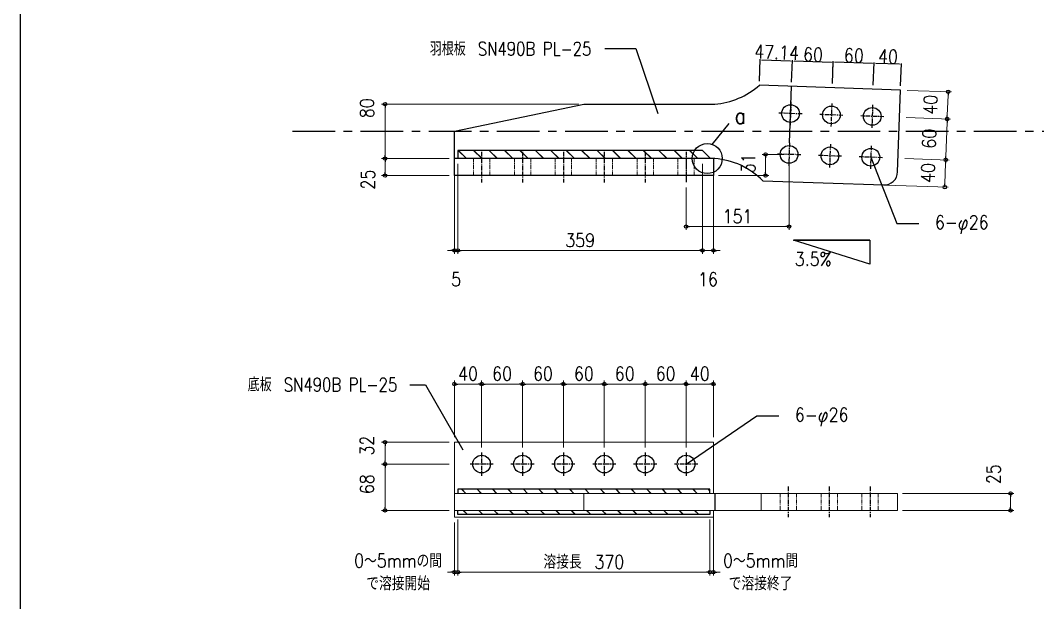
# Model space of a CAD drawing. Extents: x 89504 to 820828, y -112826 to 219894.
# Drawn here: x 811418 to 812910, y -108215 to -107361 of the extents above; entities that cross this region are included whole.
import ezdxf
from ezdxf.enums import TextEntityAlignment as Align

# ---------------------------------------------------------------- set-up
doc = ezdxf.new("R2010")
doc.units = 0
doc.header["$MEASUREMENT"] = 0
for name, pattern in [('CENTER', [2, 1.25, -0.25, 0.25, -0.25]), ('CENTER1', [10, 6.25, -1.25, 1.25, -1.25]), ('DUMMY', [0])]:
    doc.linetypes.add(name, pattern=pattern)
doc.layers.get('0').update_dxf_attribs({"color": 3, "linetype": 'CONTINUOUS'})
doc.layers.get('Defpoints').update_dxf_attribs({"linetype": 'CONTINUOUS'})
doc.layers.add('_1-F_ADDL', color=8, linetype='DUMMY', plot=False)
doc.layers.add('waku$0$DEF', color=161, linetype='CONTINUOUS', plot=False)
for name, color, linetype in [('I図面枠', 211, 'CONTINUOUS'), ('寸法', 4, 'CONTINUOUS'), ('金物', 7, 'CONTINUOUS')]:
    doc.layers.add(name, color=color, linetype=linetype)
doc.styles.add('DRACAD', font='txt', dxfattribs={"width": 0.85, "bigfont": 'extfont2'})
doc.styles.add('KANJI', font='simplex.shx', dxfattribs={"width": 0.7, "bigfont": 'extfont2.shx'})
doc.styles.add('S020', font='simplex.shx', dxfattribs={"width": 0.8, "height": 100, "bigfont": 'extfont2.shx'})
doc.styles.get("Standard").update_dxf_attribs({"font": 'arial.ttf'})
doc.dimstyles.new('ISO-25', dxfattribs={"dimtxt": 2.5, "dimasz": 2.5, "dimexe": 1.25, "dimexo": 0.625, "dimtad": 1, "dimdec": 4, "dimdsep": 46, "dimtxsty": 'Standard', "dimcen": 2.5, "dimadec": 0, "dimazin": 0, "dimtfac": 1, "dimtdec": 4, "dimtmove": 0, "dimatfit": 3, "dimfxl": 1, "dimtolj": 1, "dimtzin": 0, "dimarcsym": 0})
doc.dimstyles.new('S5', dxfattribs={"dimscale": 5, "dimtxt": 4, "dimasz": 1, "dimexe": 1, "dimexo": 1.5, "dimgap": 1, "dimtad": 1, "dimtxsty": 'KANJI', "dimblk": 'ORIGIN', "dimcen": 0, "dimclrd": 256, "dimclre": 256, "dimclrt": 256, "dimadec": 0, "dimazin": 0, "dimtfac": 1, "dimtmove": 2, "dimatfit": 2, "dimfxl": 1, "dimtolj": 2, "dimlwd": 5, "dimlwe": 5, "dimarcsym": 0})

# ---------------------------------------------------------------- blocks, each defined once
blk = doc.blocks.new('waku')
at = {"layer": 'waku$0$DEF'}
blk.add_lwpolyline([(-76102, 40666), (92098, 40666), (92098, -78134), (-76102, -78134)], close=True, dxfattribs=at)
blk = doc.blocks.new('_ORIGIN')
at = {"color": 0, "linetype": 'ByBlock'}
blk.add_line((0, 0), (-1, 0), dxfattribs=at)
blk.add_circle((0, 0), 0.5, dxfattribs=at)
blk = doc.blocks.new('*D59')
at = {"layer": 'Defpoints', "color": 0, "transparency": 16777216}
for p in [(812711.4, -107463), (812710, -107503), (812777.6, -107505.4)]:
    blk.add_point(p, dxfattribs=at)
at = {"layer": '寸法', "lineweight": 5, "transparency": 16777216}
for p, q in [((812718.8, -107463.3), (812784, -107465.6)), ((812778.8, -107470.4), (812777.7, -107500.4)), ((812717.5, -107503.3), (812782.6, -107505.5))]:
    blk.add_line(p, q, dxfattribs=at)
at = {"layer": '寸法', "lineweight": 5, "transparency": 16777216, "xscale": 5, "yscale": 5, "zscale": 5}
for p, rotation in [((812779, -107465.4), 87.99999999978769), ((812777.6, -107505.4), 267.9999999997877)]:
    blk.add_blockref('_ORIGIN', p, dxfattribs=dict(at, rotation=rotation))
at = {"layer": '寸法', "transparency": 16777216, "insert": (812752.9, -107484.5), "char_height": 20, "attachment_point": 5, "rotation": 88, "style": 'DRACAD'}
blk.add_mtext('\\A2;40', dxfattribs=at)
blk = doc.blocks.new('*D60')
at = {"layer": 'Defpoints', "color": 0, "transparency": 16777216}
for p in [(812707.9, -107563), (812664.1, -107601.5), (812774.1, -107605.3)]:
    blk.add_point(p, dxfattribs=at)
at = {"layer": '寸法', "lineweight": 5, "transparency": 16777216}
for p, q in [((812715.4, -107563.2), (812780.5, -107565.5)), ((812775.3, -107570.3), (812774.3, -107600.3)), ((812671.6, -107601.7), (812779.1, -107605.5))]:
    blk.add_line(p, q, dxfattribs=at)
at = {"layer": '寸法', "lineweight": 5, "transparency": 16777216, "xscale": 5, "yscale": 5, "zscale": 5}
for p, rotation in [((812775.5, -107565.3), 87.99999999978769), ((812774.1, -107605.3), 267.9999999997877)]:
    blk.add_blockref('_ORIGIN', p, dxfattribs=dict(at, rotation=rotation))
at = {"layer": '寸法', "transparency": 16777216, "insert": (812749.4, -107584.4), "char_height": 20, "attachment_point": 5, "rotation": 88, "style": 'DRACAD'}
blk.add_mtext('\\A2;40', dxfattribs=at)
blk = doc.blocks.new('*D65')
at = {"layer": 'Defpoints', "color": 0, "transparency": 16777216}
for p in [(812710, -107503), (812707.9, -107563), (812775.5, -107565.3)]:
    blk.add_point(p, dxfattribs=at)
at = {"layer": '寸法', "lineweight": 5, "transparency": 16777216}
for p, q in [((812717.5, -107503.3), (812782.6, -107505.5)), ((812777.4, -107510.4), (812775.6, -107560.3)), ((812715.4, -107563.2), (812780.5, -107565.5))]:
    blk.add_line(p, q, dxfattribs=at)
at = {"layer": '寸法', "lineweight": 5, "transparency": 16777216, "xscale": 5, "yscale": 5, "zscale": 5}
for p, rotation in [((812777.6, -107505.4), 87.99999999978769), ((812775.5, -107565.3), 267.9999999997877)]:
    blk.add_blockref('_ORIGIN', p, dxfattribs=dict(at, rotation=rotation))
at = {"layer": '寸法', "transparency": 16777216, "insert": (812751.2, -107534.2), "char_height": 20, "attachment_point": 5, "rotation": 88, "style": 'DRACAD'}
blk.add_mtext('\\A2;60', dxfattribs=at)
blk = doc.blocks.new('*D66')
at = {"layer": 'Defpoints', "color": 0, "transparency": 16777216}
for p in [(812704.5, -108054.6), (812870.6, -108054.6), (812704.5, -108079.6)]:
    blk.add_point(p, dxfattribs=at)
at = {"layer": '寸法', "lineweight": 5, "transparency": 16777216}
for p, q in [((812712, -108054.6), (812875.6, -108054.6)), ((812870.6, -108074.6), (812870.6, -108059.6)), ((812712, -108079.6), (812875.6, -108079.6))]:
    blk.add_line(p, q, dxfattribs=at)
at = {"layer": '寸法', "lineweight": 5, "transparency": 16777216, "xscale": 5, "yscale": 5, "zscale": 5}
for p, rotation in [((812870.6, -108054.6), 90), ((812870.6, -108079.6), 270)]:
    blk.add_blockref('_ORIGIN', p, dxfattribs=dict(at, rotation=rotation))
at = {"layer": '寸法', "transparency": 16777216, "insert": (812845.6, -108026.4), "char_height": 20, "attachment_point": 5, "rotation": 90, "style": 'DRACAD'}
blk.add_mtext('\\A2;25', dxfattribs=at)
blk = doc.blocks.new('*D67')
at = {"layer": 'Defpoints', "color": 0, "transparency": 16777216}
for p in [(811952.7, -107979.6), (812054.5, -107979.6), (812054.5, -108011.6)]:
    blk.add_point(p, dxfattribs=at)
at = {"layer": '寸法', "lineweight": 5, "transparency": 16777216}
for p, q in [((812047, -107979.6), (811947.7, -107979.6)), ((811952.7, -108006.6), (811952.7, -107984.6)), ((812047, -108011.6), (811947.7, -108011.6))]:
    blk.add_line(p, q, dxfattribs=at)
at = {"layer": '寸法', "lineweight": 5, "transparency": 16777216, "xscale": 5, "yscale": 5, "zscale": 5}
for p, rotation in [((811952.7, -107979.6), 90), ((811952.7, -108011.6), 270)]:
    blk.add_blockref('_ORIGIN', p, dxfattribs=dict(at, rotation=rotation))
at = {"layer": '寸法', "transparency": 16777216, "insert": (811926.4, -107984.5), "char_height": 20, "attachment_point": 5, "rotation": 90, "style": 'DRACAD'}
blk.add_mtext('\\A2;32', dxfattribs=at)
blk = doc.blocks.new('*D68')
at = {"layer": 'Defpoints', "color": 0, "transparency": 16777216}
for p in [(812054.5, -108011.6), (811952.7, -108079.6), (812054.5, -108079.6)]:
    blk.add_point(p, dxfattribs=at)
at = {"layer": '寸法', "lineweight": 5, "transparency": 16777216}
for p, q in [((812047, -108011.6), (811947.7, -108011.6)), ((811952.7, -108016.6), (811952.7, -108074.6)), ((812047, -108079.6), (811947.7, -108079.6))]:
    blk.add_line(p, q, dxfattribs=at)
at = {"layer": '寸法', "lineweight": 5, "transparency": 16777216, "xscale": 5, "yscale": 5, "zscale": 5}
for p, rotation in [((811952.7, -108011.6), 90), ((811952.7, -108079.6), 270)]:
    blk.add_blockref('_ORIGIN', p, dxfattribs=dict(at, rotation=rotation))
at = {"layer": '寸法', "transparency": 16777216, "insert": (811926.4, -108041.1), "char_height": 20, "attachment_point": 5, "rotation": 90, "style": 'DRACAD'}
blk.add_mtext('\\A2;68', dxfattribs=at)
blk = doc.blocks.new('*D78')
at = {"layer": 'Defpoints', "color": 0, "linetype": 'Continuous', "transparency": 16777216}
for p in [(812054.5, -108089.6), (812059.5, -108089.6), (812059.5, -108170.1)]:
    blk.add_point(p, dxfattribs=at)
at = {"layer": '寸法', "linetype": 'Continuous', "lineweight": 5, "transparency": 16777216}
for p, q in [((812054.5, -108097.1), (812054.5, -108175.1)), ((812059.5, -108097.1), (812059.5, -108175.1)), ((812049.5, -108170.1), (812044.5, -108170.1)), ((812054.5, -108170.1), (812059.5, -108170.1)), ((812064.5, -108170.1), (812069.5, -108170.1))]:
    blk.add_line(p, q, dxfattribs=at)
at = {"layer": '寸法', "linetype": 'Continuous', "lineweight": 5, "transparency": 16777216, "xscale": 5, "yscale": 5, "zscale": 5}
blk.add_blockref('_ORIGIN', (812054.5, -108170.1), dxfattribs=at)
at = {"layer": '寸法', "linetype": 'Continuous', "lineweight": 5, "transparency": 16777216, "xscale": 5, "yscale": 5, "zscale": 5, "rotation": 180}
blk.add_blockref('_ORIGIN', (812059.5, -108170.1), dxfattribs=at)
at = {"layer": '寸法', "linetype": 'Continuous', "transparency": 16777216, "insert": (811971.9, -108170.1), "char_height": 20, "attachment_point": 5, "style": 'DRACAD'}
blk.add_mtext('\\A2;0～5mmの間\\Pで溶接開始', dxfattribs=at)
blk = doc.blocks.new('*D79')
at = {"layer": 'Defpoints', "color": 0, "linetype": 'Continuous', "transparency": 16777216}
for p in [(812059.5, -108085.6), (812429.5, -108085.6), (812429.5, -108170.1)]:
    blk.add_point(p, dxfattribs=at)
at = {"layer": '寸法', "linetype": 'Continuous', "lineweight": 5, "transparency": 16777216}
for p, q in [((812059.5, -108093.1), (812059.5, -108175.1)), ((812429.5, -108093.1), (812429.5, -108175.1)), ((812064.5, -108170.1), (812424.5, -108170.1))]:
    blk.add_line(p, q, dxfattribs=at)
at = {"layer": '寸法', "linetype": 'Continuous', "lineweight": 5, "transparency": 16777216, "xscale": 5, "yscale": 5, "zscale": 5, "rotation": 180}
blk.add_blockref('_ORIGIN', (812059.5, -108170.1), dxfattribs=at)
at = {"layer": '寸法', "linetype": 'Continuous', "lineweight": 5, "transparency": 16777216, "xscale": 5, "yscale": 5, "zscale": 5}
blk.add_blockref('_ORIGIN', (812429.5, -108170.1), dxfattribs=at)
at = {"layer": '寸法', "linetype": 'Continuous', "transparency": 16777216, "insert": (812244.5, -108155.1), "char_height": 20, "attachment_point": 5, "style": 'DRACAD'}
blk.add_mtext('\\A2;溶接長\u3000370', dxfattribs=at)
blk = doc.blocks.new('*D80')
at = {"layer": 'Defpoints', "color": 0, "linetype": 'Continuous', "transparency": 16777216}
for p in [(812429.5, -108085.6), (812434.5, -108079.6), (812434.5, -108170.1)]:
    blk.add_point(p, dxfattribs=at)
at = {"layer": '寸法', "linetype": 'Continuous', "lineweight": 5, "transparency": 16777216}
for p, q in [((812434.5, -108087.1), (812434.5, -108175.1)), ((812429.5, -108093.1), (812429.5, -108175.1)), ((812424.5, -108170.1), (812419.5, -108170.1)), ((812429.5, -108170.1), (812434.5, -108170.1)), ((812439.5, -108170.1), (812444.5, -108170.1))]:
    blk.add_line(p, q, dxfattribs=at)
at = {"layer": '寸法', "linetype": 'Continuous', "lineweight": 5, "transparency": 16777216, "xscale": 5, "yscale": 5, "zscale": 5}
blk.add_blockref('_ORIGIN', (812429.5, -108170.1), dxfattribs=at)
at = {"layer": '寸法', "linetype": 'Continuous', "lineweight": 5, "transparency": 16777216, "xscale": 5, "yscale": 5, "zscale": 5, "rotation": 180}
blk.add_blockref('_ORIGIN', (812434.5, -108170.1), dxfattribs=at)
at = {"layer": '寸法', "linetype": 'Continuous', "transparency": 16777216, "insert": (812503.8, -108170.1), "char_height": 20, "attachment_point": 5, "style": 'DRACAD'}
blk.add_mtext('\\A2;0～5mm間\\Pで溶接終了', dxfattribs=at)
blk = doc.blocks.new('*D84')
at = {"layer": 'Defpoints', "color": 0, "linetype": 'Continuous', "transparency": 16777216}
for p in [(812094.5, -107894.1), (812054.5, -107979.6), (812094.5, -107994.6)]:
    blk.add_point(p, dxfattribs=at)
at = {"layer": '寸法', "linetype": 'Continuous', "lineweight": 5, "transparency": 16777216}
for p, q in [((812054.5, -107972.1), (812054.5, -107889.1)), ((812059.5, -107894.1), (812089.5, -107894.1)), ((812094.5, -107987.1), (812094.5, -107889.1))]:
    blk.add_line(p, q, dxfattribs=at)
at = {"layer": '寸法', "linetype": 'Continuous', "lineweight": 5, "transparency": 16777216, "xscale": 5, "yscale": 5, "zscale": 5, "rotation": 180}
blk.add_blockref('_ORIGIN', (812054.5, -107894.1), dxfattribs=at)
at = {"layer": '寸法', "linetype": 'Continuous', "lineweight": 5, "transparency": 16777216, "xscale": 5, "yscale": 5, "zscale": 5}
blk.add_blockref('_ORIGIN', (812094.5, -107894.1), dxfattribs=at)
at = {"layer": '寸法', "linetype": 'Continuous', "transparency": 16777216, "insert": (812074.5, -107879.1), "char_height": 20, "attachment_point": 5, "style": 'DRACAD'}
blk.add_mtext('\\A2;40', dxfattribs=at)
blk = doc.blocks.new('*D85')
at = {"layer": 'Defpoints', "color": 0, "linetype": 'Continuous', "transparency": 16777216}
for p in [(812154.5, -107894.1), (812094.5, -107994.6), (812154.5, -107994.6)]:
    blk.add_point(p, dxfattribs=at)
at = {"layer": '寸法', "linetype": 'Continuous', "lineweight": 5, "transparency": 16777216}
for p, q in [((812094.5, -107987.1), (812094.5, -107889.1)), ((812099.5, -107894.1), (812149.5, -107894.1)), ((812154.5, -107987.1), (812154.5, -107889.1))]:
    blk.add_line(p, q, dxfattribs=at)
at = {"layer": '寸法', "linetype": 'Continuous', "lineweight": 5, "transparency": 16777216, "xscale": 5, "yscale": 5, "zscale": 5, "rotation": 180}
blk.add_blockref('_ORIGIN', (812094.5, -107894.1), dxfattribs=at)
at = {"layer": '寸法', "linetype": 'Continuous', "lineweight": 5, "transparency": 16777216, "xscale": 5, "yscale": 5, "zscale": 5}
blk.add_blockref('_ORIGIN', (812154.5, -107894.1), dxfattribs=at)
at = {"layer": '寸法', "linetype": 'Continuous', "transparency": 16777216, "insert": (812124.5, -107879.1), "char_height": 20, "attachment_point": 5, "style": 'DRACAD'}
blk.add_mtext('\\A2;60', dxfattribs=at)
blk = doc.blocks.new('*D86')
at = {"layer": 'Defpoints', "color": 0, "linetype": 'Continuous', "transparency": 16777216}
for p in [(812214.5, -107894.1), (812154.5, -107994.6), (812214.5, -107994.6)]:
    blk.add_point(p, dxfattribs=at)
at = {"layer": '寸法', "linetype": 'Continuous', "lineweight": 5, "transparency": 16777216}
for p, q in [((812154.5, -107987.1), (812154.5, -107889.1)), ((812159.5, -107894.1), (812209.5, -107894.1)), ((812214.5, -107987.1), (812214.5, -107889.1))]:
    blk.add_line(p, q, dxfattribs=at)
at = {"layer": '寸法', "linetype": 'Continuous', "lineweight": 5, "transparency": 16777216, "xscale": 5, "yscale": 5, "zscale": 5, "rotation": 180}
blk.add_blockref('_ORIGIN', (812154.5, -107894.1), dxfattribs=at)
at = {"layer": '寸法', "linetype": 'Continuous', "lineweight": 5, "transparency": 16777216, "xscale": 5, "yscale": 5, "zscale": 5}
blk.add_blockref('_ORIGIN', (812214.5, -107894.1), dxfattribs=at)
at = {"layer": '寸法', "linetype": 'Continuous', "transparency": 16777216, "insert": (812184.5, -107879.1), "char_height": 20, "attachment_point": 5, "style": 'DRACAD'}
blk.add_mtext('\\A2;60', dxfattribs=at)
blk = doc.blocks.new('*D87')
at = {"layer": 'Defpoints', "color": 0, "linetype": 'Continuous', "transparency": 16777216}
for p in [(812274.5, -107894.1), (812214.5, -107994.6), (812274.5, -107994.6)]:
    blk.add_point(p, dxfattribs=at)
at = {"layer": '寸法', "linetype": 'Continuous', "lineweight": 5, "transparency": 16777216}
for p, q in [((812214.5, -107987.1), (812214.5, -107889.1)), ((812219.5, -107894.1), (812269.5, -107894.1)), ((812274.5, -107987.1), (812274.5, -107889.1))]:
    blk.add_line(p, q, dxfattribs=at)
at = {"layer": '寸法', "linetype": 'Continuous', "lineweight": 5, "transparency": 16777216, "xscale": 5, "yscale": 5, "zscale": 5, "rotation": 180}
blk.add_blockref('_ORIGIN', (812214.5, -107894.1), dxfattribs=at)
at = {"layer": '寸法', "linetype": 'Continuous', "lineweight": 5, "transparency": 16777216, "xscale": 5, "yscale": 5, "zscale": 5}
blk.add_blockref('_ORIGIN', (812274.5, -107894.1), dxfattribs=at)
at = {"layer": '寸法', "linetype": 'Continuous', "transparency": 16777216, "insert": (812244.5, -107879.1), "char_height": 20, "attachment_point": 5, "style": 'DRACAD'}
blk.add_mtext('\\A2;60', dxfattribs=at)
blk = doc.blocks.new('*D88')
at = {"layer": 'Defpoints', "color": 0, "linetype": 'Continuous', "transparency": 16777216}
for p in [(812334.5, -107894.1), (812274.5, -107994.6), (812334.5, -107994.6)]:
    blk.add_point(p, dxfattribs=at)
at = {"layer": '寸法', "linetype": 'Continuous', "lineweight": 5, "transparency": 16777216}
for p, q in [((812274.5, -107987.1), (812274.5, -107889.1)), ((812279.5, -107894.1), (812329.5, -107894.1)), ((812334.5, -107987.1), (812334.5, -107889.1))]:
    blk.add_line(p, q, dxfattribs=at)
at = {"layer": '寸法', "linetype": 'Continuous', "lineweight": 5, "transparency": 16777216, "xscale": 5, "yscale": 5, "zscale": 5, "rotation": 180}
blk.add_blockref('_ORIGIN', (812274.5, -107894.1), dxfattribs=at)
at = {"layer": '寸法', "linetype": 'Continuous', "lineweight": 5, "transparency": 16777216, "xscale": 5, "yscale": 5, "zscale": 5}
blk.add_blockref('_ORIGIN', (812334.5, -107894.1), dxfattribs=at)
at = {"layer": '寸法', "linetype": 'Continuous', "transparency": 16777216, "insert": (812304.5, -107879.1), "char_height": 20, "attachment_point": 5, "style": 'DRACAD'}
blk.add_mtext('\\A2;60', dxfattribs=at)
blk = doc.blocks.new('*D89')
at = {"layer": 'Defpoints', "color": 0, "linetype": 'Continuous', "transparency": 16777216}
for p in [(812394.5, -107894.1), (812334.5, -107994.6), (812394.5, -107994.6)]:
    blk.add_point(p, dxfattribs=at)
at = {"layer": '寸法', "linetype": 'Continuous', "lineweight": 5, "transparency": 16777216}
for p, q in [((812334.5, -107987.1), (812334.5, -107889.1)), ((812339.5, -107894.1), (812389.5, -107894.1)), ((812394.5, -107987.1), (812394.5, -107889.1))]:
    blk.add_line(p, q, dxfattribs=at)
at = {"layer": '寸法', "linetype": 'Continuous', "lineweight": 5, "transparency": 16777216, "xscale": 5, "yscale": 5, "zscale": 5, "rotation": 180}
blk.add_blockref('_ORIGIN', (812334.5, -107894.1), dxfattribs=at)
at = {"layer": '寸法', "linetype": 'Continuous', "lineweight": 5, "transparency": 16777216, "xscale": 5, "yscale": 5, "zscale": 5}
blk.add_blockref('_ORIGIN', (812394.5, -107894.1), dxfattribs=at)
at = {"layer": '寸法', "linetype": 'Continuous', "transparency": 16777216, "insert": (812364.5, -107879.1), "char_height": 20, "attachment_point": 5, "style": 'DRACAD'}
blk.add_mtext('\\A2;60', dxfattribs=at)
blk = doc.blocks.new('*D90')
at = {"layer": 'Defpoints', "color": 0, "linetype": 'Continuous', "transparency": 16777216}
for p in [(812434.5, -107894.1), (812434.5, -107979.6), (812394.5, -107994.6)]:
    blk.add_point(p, dxfattribs=at)
at = {"layer": '寸法', "linetype": 'Continuous', "lineweight": 5, "transparency": 16777216}
for p, q in [((812394.5, -107987.1), (812394.5, -107889.1)), ((812399.5, -107894.1), (812429.5, -107894.1)), ((812434.5, -107972.1), (812434.5, -107889.1))]:
    blk.add_line(p, q, dxfattribs=at)
at = {"layer": '寸法', "linetype": 'Continuous', "lineweight": 5, "transparency": 16777216, "xscale": 5, "yscale": 5, "zscale": 5, "rotation": 180}
blk.add_blockref('_ORIGIN', (812394.5, -107894.1), dxfattribs=at)
at = {"layer": '寸法', "linetype": 'Continuous', "lineweight": 5, "transparency": 16777216, "xscale": 5, "yscale": 5, "zscale": 5}
blk.add_blockref('_ORIGIN', (812434.5, -107894.1), dxfattribs=at)
at = {"layer": '寸法', "linetype": 'Continuous', "transparency": 16777216, "insert": (812414.5, -107879.1), "char_height": 20, "attachment_point": 5, "style": 'DRACAD'}
blk.add_mtext('\\A2;40', dxfattribs=at)
blk = doc.blocks.new('*D91')
at = {"layer": 'Defpoints', "color": 0, "linetype": 'Continuous', "transparency": 16777216}
for p in [(812054.5, -107563.4), (812059.5, -107582.4), (812059.5, -107698.1)]:
    blk.add_point(p, dxfattribs=at)
at = {"layer": '寸法', "linetype": 'Continuous', "lineweight": 5, "transparency": 16777216}
for p, q in [((812054.5, -107570.9), (812054.5, -107703.1)), ((812059.5, -107589.9), (812059.5, -107703.1)), ((812049.5, -107698.1), (812044.5, -107698.1)), ((812054.5, -107698.1), (812059.5, -107698.1)), ((812064.5, -107698.1), (812069.5, -107698.1))]:
    blk.add_line(p, q, dxfattribs=at)
at = {"layer": '寸法', "linetype": 'Continuous', "lineweight": 5, "transparency": 16777216, "xscale": 5, "yscale": 5, "zscale": 5}
blk.add_blockref('_ORIGIN', (812054.5, -107698.1), dxfattribs=at)
at = {"layer": '寸法', "linetype": 'Continuous', "lineweight": 5, "transparency": 16777216, "xscale": 5, "yscale": 5, "zscale": 5, "rotation": 180}
blk.add_blockref('_ORIGIN', (812059.5, -107698.1), dxfattribs=at)
at = {"layer": '寸法', "linetype": 'Continuous', "transparency": 16777216, "insert": (812057, -107740.6), "char_height": 20, "attachment_point": 5, "style": 'DRACAD'}
blk.add_mtext('\\A2;5', dxfattribs=at)
blk = doc.blocks.new('*D92')
at = {"layer": 'Defpoints', "color": 0, "linetype": 'Continuous', "transparency": 16777216}
for p in [(812059.5, -107563.4), (812418.5, -107563.4), (812418.5, -107698.1)]:
    blk.add_point(p, dxfattribs=at)
at = {"layer": '寸法', "linetype": 'Continuous', "lineweight": 5, "transparency": 16777216}
for p, q in [((812059.5, -107570.9), (812059.5, -107703.1)), ((812418.5, -107570.9), (812418.5, -107703.1)), ((812064.5, -107698.1), (812413.5, -107698.1))]:
    blk.add_line(p, q, dxfattribs=at)
at = {"layer": '寸法', "linetype": 'Continuous', "lineweight": 5, "transparency": 16777216, "xscale": 5, "yscale": 5, "zscale": 5, "rotation": 180}
blk.add_blockref('_ORIGIN', (812059.5, -107698.1), dxfattribs=at)
at = {"layer": '寸法', "linetype": 'Continuous', "lineweight": 5, "transparency": 16777216, "xscale": 5, "yscale": 5, "zscale": 5}
blk.add_blockref('_ORIGIN', (812418.5, -107698.1), dxfattribs=at)
at = {"layer": '寸法', "linetype": 'Continuous', "transparency": 16777216, "insert": (812239, -107683.1), "char_height": 20, "attachment_point": 5, "style": 'DRACAD'}
blk.add_mtext('\\A2;359', dxfattribs=at)
blk = doc.blocks.new('*D93')
at = {"layer": 'Defpoints', "color": 0, "linetype": 'Continuous', "transparency": 16777216}
for p in [(812418.5, -107563.4), (812434.5, -107563.4), (812434.5, -107698.1)]:
    blk.add_point(p, dxfattribs=at)
at = {"layer": '寸法', "linetype": 'Continuous', "lineweight": 5, "transparency": 16777216}
for p, q in [((812418.5, -107570.9), (812418.5, -107703.1)), ((812434.5, -107570.9), (812434.5, -107703.1)), ((812413.5, -107698.1), (812408.5, -107698.1)), ((812418.5, -107698.1), (812434.5, -107698.1)), ((812439.5, -107698.1), (812444.5, -107698.1))]:
    blk.add_line(p, q, dxfattribs=at)
at = {"layer": '寸法', "linetype": 'Continuous', "lineweight": 5, "transparency": 16777216, "xscale": 5, "yscale": 5, "zscale": 5}
blk.add_blockref('_ORIGIN', (812418.5, -107698.1), dxfattribs=at)
at = {"layer": '寸法', "linetype": 'Continuous', "lineweight": 5, "transparency": 16777216, "xscale": 5, "yscale": 5, "zscale": 5, "rotation": 180}
blk.add_blockref('_ORIGIN', (812434.5, -107698.1), dxfattribs=at)
at = {"layer": '寸法', "linetype": 'Continuous', "transparency": 16777216, "insert": (812426.5, -107740.6), "char_height": 20, "attachment_point": 5, "style": 'DRACAD'}
blk.add_mtext('\\A2;16', dxfattribs=at)
blk = doc.blocks.new('*D41')
at = {"layer": 'Defpoints', "color": 0, "transparency": 16777216}
for p in [(812545.6, -107557.3), (812394.5, -107598.4), (812394.5, -107663.1)]:
    blk.add_point(p, dxfattribs=at)
at = {"layer": '寸法', "lineweight": 5, "transparency": 16777216}
for p, q in [((812545.6, -107564.8), (812545.6, -107668.1)), ((812394.5, -107605.9), (812394.5, -107668.1)), ((812540.6, -107663.1), (812399.5, -107663.1))]:
    blk.add_line(p, q, dxfattribs=at)
at = {"layer": '寸法', "lineweight": 5, "transparency": 16777216, "xscale": 5, "yscale": 5, "zscale": 5, "rotation": 180}
blk.add_blockref('_ORIGIN', (812394.5, -107663.1), dxfattribs=at)
at = {"layer": '寸法', "lineweight": 5, "transparency": 16777216, "xscale": 5, "yscale": 5, "zscale": 5}
blk.add_blockref('_ORIGIN', (812545.6, -107663.1), dxfattribs=at)
at = {"layer": '寸法', "transparency": 16777216, "insert": (812470, -107648.1), "char_height": 20, "attachment_point": 5, "style": 'DRACAD'}
blk.add_mtext('\\A2;151', dxfattribs=at)
blk = doc.blocks.new('*D42')
at = {"layer": 'Defpoints', "color": 0, "transparency": 16777216}
for p in [(812545.6, -107557.3), (812434.5, -107588.4), (812511.1, -107588.4)]:
    blk.add_point(p, dxfattribs=at)
at = {"layer": '寸法', "lineweight": 5, "transparency": 16777216}
for p, q in [((812538.1, -107557.3), (812506.1, -107557.3)), ((812511.1, -107562.3), (812511.1, -107583.4)), ((812442, -107588.4), (812516.1, -107588.4))]:
    blk.add_line(p, q, dxfattribs=at)
at = {"layer": '寸法', "lineweight": 5, "transparency": 16777216, "xscale": 5, "yscale": 5, "zscale": 5}
for p, rotation in [((812511.1, -107557.3), 90), ((812511.1, -107588.4), 270)]:
    blk.add_blockref('_ORIGIN', p, dxfattribs=dict(at, rotation=rotation))
at = {"layer": '寸法', "transparency": 16777216, "insert": (812485.6, -107570.2), "char_height": 20, "attachment_point": 5, "rotation": 90, "style": 'DRACAD'}
blk.add_mtext('\\A2;31', dxfattribs=at)
blk = doc.blocks.new('*D98')
at = {"layer": 'Defpoints', "color": 0, "transparency": 16777216}
for p in [(811952.7, -107483.4), (812244.5, -107483.4), (812054.5, -107563.4)]:
    blk.add_point(p, dxfattribs=at)
at = {"layer": '寸法', "lineweight": 5, "transparency": 16777216}
for p, q in [((812237, -107483.4), (811947.7, -107483.4)), ((811952.7, -107558.4), (811952.7, -107488.4)), ((812047, -107563.4), (811947.7, -107563.4))]:
    blk.add_line(p, q, dxfattribs=at)
at = {"layer": '寸法', "lineweight": 5, "transparency": 16777216, "xscale": 5, "yscale": 5, "zscale": 5}
for p, rotation in [((811952.7, -107483.4), 90), ((811952.7, -107563.4), 270)]:
    blk.add_blockref('_ORIGIN', p, dxfattribs=dict(at, rotation=rotation))
at = {"layer": '寸法', "transparency": 16777216, "insert": (811926.4, -107489.5), "char_height": 20, "attachment_point": 5, "rotation": 90, "style": 'DRACAD'}
blk.add_mtext('\\A2;80', dxfattribs=at)
blk = doc.blocks.new('*D99')
at = {"layer": 'Defpoints', "color": 0, "transparency": 16777216}
for p in [(811952.7, -107563.4), (812054.5, -107563.4), (812054.5, -107588.4)]:
    blk.add_point(p, dxfattribs=at)
at = {"layer": '寸法', "lineweight": 5, "transparency": 16777216}
for p, q in [((812047, -107563.4), (811947.7, -107563.4)), ((811952.7, -107583.4), (811952.7, -107568.4)), ((812047, -107588.4), (811947.7, -107588.4))]:
    blk.add_line(p, q, dxfattribs=at)
at = {"layer": '寸法', "lineweight": 5, "transparency": 16777216, "xscale": 5, "yscale": 5, "zscale": 5}
for p, rotation in [((811952.7, -107563.4), 90), ((811952.7, -107588.4), 270)]:
    blk.add_blockref('_ORIGIN', p, dxfattribs=dict(at, rotation=rotation))
at = {"layer": '寸法', "transparency": 16777216, "insert": (811927.7, -107594.2), "char_height": 20, "attachment_point": 5, "rotation": 90, "style": 'DRACAD'}
blk.add_mtext('\\A2;25', dxfattribs=at)
blk = doc.blocks.new('*D327')
at = {"layer": 'Defpoints', "color": 0, "transparency": 16777216}
for p in [(812670.4, -107423.7), (812669, -107461.5), (812709, -107462.9)]:
    blk.add_point(p, dxfattribs=at)
at = {"layer": '寸法', "color": 0, "lineweight": -2, "transparency": 16777216}
for p, q in [((812669.2, -107455.5), (812670.4, -107422.5)), ((812707.8, -107425), (812672.8, -107423.8)), ((812709.2, -107456.9), (812710.4, -107423.9))]:
    blk.add_line(p, q, dxfattribs=at)
at = {"layer": '寸法', "color": 0, "transparency": 16777216}
for points in [[(812672.9, -107423.4), (812672.8, -107424.2), (812670.4, -107423.7)], [(812707.8, -107424.6), (812707.8, -107425.4), (812710.3, -107425.1)]]:
    blk.add_solid(points, dxfattribs=at)
at = {"layer": '寸法', "color": 0, "transparency": 16777216, "insert": (812690.7, -107413.8), "char_height": 20, "attachment_point": 5, "rotation": 358, "style": 'DRACAD'}
blk.add_mtext('\\A1;40', dxfattribs=at)
blk = doc.blocks.new('*D328')
at = {"layer": 'Defpoints', "color": 0, "transparency": 16777216}
for p in [(812610.4, -107421.9), (812609.1, -107459.4), (812669, -107461.5)]:
    blk.add_point(p, dxfattribs=at)
at = {"layer": '寸法', "color": 0, "lineweight": -2, "transparency": 16777216}
for p, q in [((812609.3, -107453.5), (812610.4, -107420.6)), ((812667.8, -107423.9), (812612.9, -107421.9)), ((812669.2, -107455.5), (812670.4, -107422.7))]:
    blk.add_line(p, q, dxfattribs=at)
at = {"layer": '寸法', "color": 0, "transparency": 16777216}
for points in [[(812612.9, -107421.5), (812612.9, -107422.4), (812610.4, -107421.9)], [(812667.9, -107423.4), (812667.8, -107424.3), (812670.3, -107423.9)]]:
    blk.add_solid(points, dxfattribs=at)
at = {"layer": '寸法', "color": 0, "transparency": 16777216, "insert": (812640.7, -107412.3), "char_height": 20, "attachment_point": 5, "rotation": 358, "style": 'DRACAD'}
blk.add_mtext('\\A1;60', dxfattribs=at)
blk = doc.blocks.new('*D329')
at = {"layer": 'Defpoints', "color": 0, "transparency": 16777216}
for p in [(812550.4, -107420.5), (812549.1, -107457.4), (812609.1, -107459.4)]:
    blk.add_point(p, dxfattribs=at)
at = {"layer": '寸法', "color": 0, "lineweight": -2, "transparency": 16777216}
for p, q in [((812549.3, -107451.4), (812550.4, -107419.2)), ((812607.9, -107422.5), (812552.9, -107420.6)), ((812609.3, -107453.5), (812610.4, -107421.3))]:
    blk.add_line(p, q, dxfattribs=at)
at = {"layer": '寸法', "color": 0, "transparency": 16777216}
for points in [[(812552.9, -107420.1), (812552.9, -107421), (812550.4, -107420.5)], [(812607.9, -107422.1), (812607.8, -107422.9), (812610.4, -107422.6)]]:
    blk.add_solid(points, dxfattribs=at)
at = {"layer": '寸法', "color": 0, "transparency": 16777216, "insert": (812580.7, -107410.9), "char_height": 20, "attachment_point": 5, "rotation": 358, "style": 'DRACAD'}
blk.add_mtext('\\A1;60', dxfattribs=at)
blk = doc.blocks.new('*D330')
at = {"layer": 'Defpoints', "color": 0, "transparency": 16777216}
for p in [(812503.3, -107418.8), (812502, -107455.7), (812549.1, -107457.4)]:
    blk.add_point(p, dxfattribs=at)
at = {"layer": '寸法', "color": 0, "lineweight": -2, "transparency": 16777216}
for p, q in [((812502.2, -107449.7), (812503.3, -107417.6)), ((812547.9, -107420.4), (812505.8, -107418.9)), ((812549.3, -107451.4), (812550.4, -107419.2))]:
    blk.add_line(p, q, dxfattribs=at)
at = {"layer": '寸法', "color": 0, "transparency": 16777216}
for points in [[(812505.8, -107418.5), (812505.8, -107419.3), (812503.3, -107418.8)], [(812547.9, -107420), (812547.9, -107420.8), (812550.4, -107420.5)]]:
    blk.add_solid(points, dxfattribs=at)
at = {"layer": '寸法', "color": 0, "transparency": 16777216, "insert": (812527.3, -107407.5), "char_height": 20, "attachment_point": 5, "rotation": 358, "style": 'DRACAD'}
blk.add_mtext('\\A1;47.14', dxfattribs=at)

msp = doc.modelspace()

# ---------------------------------------------------------------- hatches: boundary and pattern name
at = {"layer": '金物', "ltscale": 6}
h = msp.add_hatch(dxfattribs=at)
h.set_pattern_fill('JIS_LC_20', color=256, scale=0.8, angle=90)
h.set_pattern_definition([(135, (810150.459, -110642.432), (-11.31371, -11.31371), []), (135, (810150.459, -110642.112), (-11.31371, -11.31371), [])])
h.paths.add_polyline_path([(812238.45897, -107563.43157), (812059.45897, -107563.43157), (812059.45897, -107551.43157), (812238.45897, -107551.43157)])
h.paths.add_polyline_path([(812418.45897, -107563.43157), (812238.45897, -107563.43157), (812238.45897, -107551.43157), (812418.45897, -107551.43157)])
h.paths.add_polyline_path([(812416.45897, -107563.43157), (812418.45897, -107557.43157)], flags=17)
h = msp.add_hatch(dxfattribs=at)
h.set_pattern_fill('JIS_LC_20', color=256, scale=0.8, angle=90)
h.set_pattern_definition([(135, (810149.459, -111133.574), (-11.31371, -11.31371), []), (135, (810149.459, -111133.254), (-11.31371, -11.31371), [])])
h.paths.add_polyline_path([(812237.45897, -108054.57408), (812059.45897, -108054.57408), (812059.45897, -108048.57408), (812237.45897, -108048.57408)])
h.paths.add_polyline_path([(812420.45897, -108054.57408), (812237.45897, -108054.57408), (812237.45897, -108048.57408), (812420.45897, -108048.57408)])
h.paths.add_polyline_path([(812429.45897, -108054.57408), (812420.45897, -108054.57408), (812420.45897, -108048.57408), (812429.45897, -108048.57408)])
h = msp.add_hatch(dxfattribs=at)
h.set_pattern_fill('JIS_LC_20', color=256, scale=0.8, angle=90)
h.set_pattern_definition([(135, (810149.459, -111139.574), (-11.31371, -11.31371), []), (135, (810149.459, -111139.254), (-11.31371, -11.31371), [])])
h.paths.add_polyline_path([(812237.45897, -108079.57408), (812059.45897, -108079.57408), (812059.45897, -108085.57408), (812237.45897, -108085.57408)])
h.paths.add_polyline_path([(812420.45897, -108079.57408), (812237.45897, -108079.57408), (812237.45897, -108085.57408), (812420.45897, -108085.57408)])
h.paths.add_polyline_path([(812429.45897, -108079.57408), (812420.45897, -108079.57408), (812420.45897, -108085.57408), (812429.45897, -108085.57408)])

# ---------------------------------------------------------------- linework, layer by layer
at = {"layer": '_1-F_ADDL'}
msp.add_line((812546.20673, -107540.3022), (812549.10339, -107457.35276), dxfattribs=at)
at = {"layer": '寸法'}
for p, q in [((812275.26294, -107401.85847), (812320.76362, -107401.85847)), ((812320.76362, -107401.85847), (812352.88153, -107497.47046)), ((812665.54034, -107561.47978), (812703.84136, -107658.6888)), ((812703.84136, -107658.6888), (812735.98875, -107658.6888)), ((811989.27252, -107895.13396), (812012.02285, -107895.13396)), ((812012.02285, -107895.13396), (812066.8911, -107990.74594)), ((812394.45897, -108011.57408), (812498.21872, -107940.98372)), ((812498.21872, -107940.98372), (812530.36611, -107940.98372))]:
    msp.add_line(p, q, dxfattribs=at)
at = {"layer": '寸法', "linetype": 'CENTER', "ltscale": 5}
for p, q in [((812548.3007, -107480.33875), (812547.11412, -107514.31803)), ((812608.26415, -107482.43272), (812607.07757, -107516.412)), ((812668.2276, -107484.52669), (812667.04102, -107518.50597)), ((812564.69706, -107497.92168), (812530.71777, -107496.7351)), ((812564.69706, -107497.92168), (812530.71777, -107496.7351)), ((812624.66051, -107500.01565), (812590.68122, -107498.82907)), ((812684.62396, -107502.10962), (812650.64467, -107500.92304)), ((812546.20673, -107540.3022), (812545.02015, -107574.28148)), ((812606.17018, -107542.39617), (812604.9836, -107576.37545)), ((812666.13363, -107544.49014), (812664.94705, -107578.46942)), ((812562.60309, -107557.88513), (812528.6238, -107556.69855)), ((812622.56654, -107559.9791), (812588.58725, -107558.79252)), ((812682.52999, -107562.07307), (812648.5507, -107560.88649))]:
    msp.add_line(p, q, dxfattribs=at)
at = {"layer": '寸法', "ltscale": 4}
msp.add_line((812432.56494, -107542.53466), (812457.60185, -107512.1475), dxfattribs=at)
at = {"layer": '寸法', "linetype": 'CENTER1', "ltscale": 10}
msp.add_line((811816.92787, -107523.43157), (814230.10203, -107523.43157), dxfattribs=at)
at = {"layer": '寸法', "linetype": 'CENTER1'}
for p, q in [((812094.45897, -107553.43157), (812094.45897, -107598.43157)), ((812154.45897, -107553.43157), (812154.45897, -107598.43157)), ((812214.45897, -107553.43157), (812214.45897, -107598.43157)), ((812274.45897, -107553.43157), (812274.45897, -107598.43157)), ((812334.45897, -107553.43157), (812334.45897, -107598.43157)), ((812094.45897, -107994.57408), (812094.45897, -108028.57408)), ((812154.45897, -107994.57408), (812154.45897, -108028.57408)), ((812214.45897, -107994.57408), (812214.45897, -108028.57408)), ((812274.45897, -107994.57408), (812274.45897, -108028.57408)), ((812334.45897, -107994.57408), (812334.45897, -108028.57408)), ((812394.45897, -107994.57408), (812394.45897, -108028.57408)), ((812111.45897, -108011.57408), (812077.45897, -108011.57408)), ((812171.45897, -108011.57408), (812137.45897, -108011.57408)), ((812231.45897, -108011.57408), (812197.45897, -108011.57408)), ((812291.45897, -108011.57408), (812257.45897, -108011.57408)), ((812351.45897, -108011.57408), (812317.45897, -108011.57408)), ((812411.45897, -108011.57408), (812377.45897, -108011.57408)), ((812544.45897, -108044.57408), (812544.45897, -108089.57408)), ((812604.45897, -108044.57408), (812604.45897, -108089.57408)), ((812664.45897, -108044.57408), (812664.45897, -108089.57408))]:
    msp.add_line(p, q, dxfattribs=at)
at = {"layer": '寸法', "linetype": 'CENTER1', "ltscale": 0.3}
msp.add_line((812394.45897, -107553.43157), (812394.45897, -107598.43157), dxfattribs=at)
at = {"layer": '寸法', "linetype": 'Continuous'}
for p, q in [((812663.90501, -107683.27018), (812551.9214, -107683.27018)), ((812551.9214, -107683.27018), (812663.90501, -107683.27018)), ((812663.90501, -107718.31392), (812551.9214, -107683.27018)), ((812663.90501, -107683.27018), (812663.90501, -107718.31392))]:
    msp.add_line(p, q, dxfattribs=at)
msp.add_circle((812425.55897, -107563.43157), 22.04007, dxfattribs=at)
at = {"layer": '金物'}
for p, q in [((812709.00592, -107462.93668), (812501.9905, -107455.70754)), ((812704.81798, -107582.86366), (812709.00592, -107462.93668)), ((812709.00592, -107462.93668), (812709.00592, -107462.93668)), ((812054.45897, -107523.43157), (812244.45897, -107483.43157)), ((812054.45897, -107523.43157), (812244.45897, -107483.43157)), ((812244.45897, -107483.43157), (812244.45897, -107483.43157)), ((812244.45897, -107483.43157), (812436.45897, -107483.43157)), ((812054.45897, -107588.43157), (812054.45897, -107523.43157)), ((812054.45897, -107523.43157), (812054.45897, -107523.43157)), ((812418.45897, -107551.43157), (812059.45897, -107551.43157)), ((812436.45897, -107563.43157), (812054.45897, -107563.43157)), ((812054.45897, -107563.43157), (812054.45897, -107563.43157)), ((812434.45897, -107563.43157), (812434.45897, -107563.43157)), ((812434.45897, -107563.43157), (812434.45897, -107588.43157)), ((812434.45897, -107588.43157), (812054.45897, -107588.43157)), ((812054.45897, -107588.43157), (812054.45897, -107588.43157)), ((812434.45897, -107588.43157), (812434.45897, -107588.43157)), ((812434.45897, -107588.43157), (812434.45897, -107588.43157)), ((812507.04189, -107595.96927), (812684.13218, -107602.1534)), ((812704.11999, -107602.85139), (812704.11999, -107602.85139)), ((812429.45897, -108048.57408), (812059.45897, -108048.57408)), ((812429.45897, -108054.57408), (812429.45897, -108048.57408)), ((812429.45897, -108085.57408), (812059.45897, -108085.57408)), ((812429.45897, -108079.57408), (812429.45897, -108085.57408))]:
    msp.add_line(p, q, dxfattribs=at)
at = {"layer": '金物', "lineweight": 18}
for p, q in [((812436.45897, -107483.43157), (812244.45897, -107483.43157)), ((812054.45897, -107523.43157), (812054.45897, -107563.43157)), ((812054.45897, -107563.43157), (812054.45897, -107588.43157)), ((812436.45897, -107563.43157), (812054.45897, -107563.43157)), ((812434.45897, -107588.43157), (812434.45897, -107563.43157)), ((812054.45897, -107588.43157), (812434.45897, -107588.43157)), ((812054.45897, -107979.57408), (812434.45897, -107979.57408)), ((812054.45897, -108089.57408), (812054.45897, -107979.57408)), ((812434.45897, -107979.57408), (812434.45897, -108051.57408)), ((812054.45897, -108089.57408), (812054.45897, -107996.57408)), ((812434.45897, -107996.57408), (812434.45897, -108054.57408)), ((812054.45897, -108054.57408), (812704.45897, -108054.57408)), ((812244.45897, -108054.57408), (812244.45897, -108079.57408)), ((812504.45897, -108079.57408), (812504.45897, -108054.57408)), ((812704.45897, -108079.57408), (812704.45897, -108054.57408)), ((812704.45897, -108079.57408), (812054.45897, -108079.57408)), ((812434.45897, -108079.57408), (812434.45897, -108089.57408)), ((812434.45897, -108089.57408), (812054.45897, -108089.57408)), ((812434.45897, -108089.57408), (812054.45897, -108089.57408))]:
    msp.add_line(p, q, dxfattribs=at)
at = {"layer": '金物', "linetype": 'Continuous'}
for p, q in [((812059.45897, -107551.43157), (812059.45897, -107563.43157)), ((812418.45897, -107551.43157), (812430.45897, -107563.43157)), ((812059.45897, -108048.57408), (812059.45897, -108054.57408)), ((812059.45897, -108085.57408), (812059.45897, -108079.57408))]:
    msp.add_line(p, q, dxfattribs=at)
at = {"layer": '金物', "linetype": 'CENTER1', "lineweight": 18}
for p, q in [((812082.45897, -107588.43157), (812082.45897, -107563.43157)), ((812106.45897, -107588.43157), (812106.45897, -107563.43157)), ((812142.45897, -107588.43157), (812142.45897, -107563.43157)), ((812166.45897, -107588.43157), (812166.45897, -107563.43157)), ((812202.45897, -107588.43157), (812202.45897, -107563.43157)), ((812226.45897, -107588.43157), (812226.45897, -107563.43157)), ((812262.45897, -107588.43157), (812262.45897, -107563.43157)), ((812286.45897, -107588.43157), (812286.45897, -107563.43157)), ((812322.45897, -107588.43157), (812322.45897, -107563.43157)), ((812346.45897, -107588.43157), (812346.45897, -107563.43157)), ((812382.45897, -107588.43157), (812382.45897, -107563.43157)), ((812406.45897, -107588.43157), (812406.45897, -107563.43157))]:
    msp.add_line(p, q, dxfattribs=at)
at = {"layer": '金物', "ltscale": 2}
msp.add_line((812436.45897, -108054.57408), (812436.45897, -108079.57408), dxfattribs=at)
at = {"layer": '金物', "linetype": 'CENTER', "lineweight": 18, "ltscale": 5}
for p, q in [((812532.45897, -108079.57408), (812532.45897, -108054.57408)), ((812556.45897, -108079.57408), (812556.45897, -108054.57408)), ((812592.45897, -108079.57408), (812592.45897, -108054.57408)), ((812616.45897, -108079.57408), (812616.45897, -108054.57408)), ((812652.45897, -108079.57408), (812652.45897, -108054.57408)), ((812676.45897, -108079.57408), (812676.45897, -108054.57408))]:
    msp.add_line(p, q, dxfattribs=at)
at = {"layer": '金物'}
for centre in [(812547.70741, -107497.32839), (812607.67086, -107499.42236), (812667.63431, -107501.51633), (812545.61344, -107557.29184), (812605.57689, -107559.38581), (812665.54034, -107561.47978), (812094.45897, -108011.57408), (812154.45897, -108011.57408), (812214.45897, -108011.57408), (812274.45897, -108011.57408), (812334.45897, -108011.57408), (812394.45897, -108011.57408)]:
    msp.add_circle(centre, 13, dxfattribs=at)
at = {"layer": '金物', "ltscale": 2}
for centre, start, end in [((812428.66905, -107373.70775), 274.06094121, 311.80201103), ((812428.66905, -107673.1554), 44.56291361, 85.93905879)]:
    msp.add_arc(centre, 110, start, end, dxfattribs=at)
at = {"layer": '金物', "linetype": 'Continuous'}
msp.add_arc((812684.83017, -107582.16559), 20, 268, 358, dxfattribs=at)

# ---------------------------------------------------------------- block references
at = {"layer": 'I図面枠', "xscale": 0.025, "yscale": 0.025, "zscale": 0.025}
msp.add_blockref('waku', (813320.15095, -106903.07418), dxfattribs=at)

# ---------------------------------------------------------------- texts
at = {"layer": '寸法', "style": 'S020', "width": 0.8}
for s, p in [('羽根板\u3000SN490B PL-25', (812136.93329, -107402.41225)), ('底板\u3000SN490B PL-25', (811860.97317, -107895.00781))]:
    msp.add_text(s, height=20, dxfattribs=at).set_placement(p, align=Align.MIDDLE_CENTER)
at = {"layer": '寸法', "ltscale": 4, "style": 'DRACAD', "width": 0.85}
msp.add_text('a', height=24, dxfattribs=at).set_placement((812482.34609, -107500.6476), align=Align.MIDDLE_RIGHT)
at = {"layer": '寸法', "char_height": 20, "width": 98.9799312, "attachment_point": 3, "style": 'DRACAD'}
for s, insert in [('6-φ26', (812838.37566, -107646.96547)), ('3.5%', (812607.91321, -107700.79205)), ('6-φ26', (812632.75303, -107929.26039))]:
    msp.add_mtext(s, dxfattribs=dict(at, insert=insert))

# ---------------------------------------------------------------- dimensions: what is measured, and where the dimension line sits
at = {"layer": '寸法'}
for p1, p2, distance, picture, middle in [((812549.10339, -107457.35276), (812501.9905, -107455.70754), -36.90648, '*D330', (812527.2603, -107407.46607)), ((812609.06684, -107459.44673), (812549.10339, -107457.35276), -36.90648, '*D329', (812580.74394, -107410.89721)), ((812669.03029, -107461.5407), (812609.06684, -107459.44673), -37.61528, '*D328', (812640.73213, -107412.28282)), ((812709.00592, -107462.93668), (812669.03029, -107461.5407), -37.85327, '*D327', (812690.70998, -107413.78995))]:
    dim = msp.add_aligned_dim(p1=p1, p2=p2, distance=distance, dimstyle='ISO-25', override={"dimtxt": 20, "dimexo": 6, "dimdec": 2, "dimtxsty": 'DRACAD', "dimtmove": 2}, dxfattribs=at)
    dim.commit()
    dim.dimension.update_dxf_attribs({"geometry": picture, "text_midpoint": middle})
for base, p1, p2, angle, picture, middle in [((811952.65108, -107483.43157), (812054.45897, -107563.43157), (812244.45897, -107483.43157), 270, '*D98', (811926.40108, -107489.50461)), ((812777.5673, -107505.35527), (812711.35066, -107463.01856), (812709.95468, -107502.99419), 88, '*D59', (812752.87489, -107484.48081)), ((812775.47333, -107565.31872), (812709.95468, -107502.99419), (812707.86071, -107562.95764), 88, '*D65', (812751.22509, -107534.19193)), ((811952.65108, -107563.43157), (812054.45897, -107588.43157), (812054.45897, -107563.43157), 270, '*D99', (811927.65108, -107594.18734)), ((812774.07735, -107605.29436), (812707.86071, -107562.95764), (812664.14436, -107601.45541), 88, '*D60', (812749.38494, -107584.41989)), ((811952.65108, -107979.57408), (812054.45897, -108011.57408), (812054.45897, -107979.57408), 90, '*D67', (811926.40108, -107984.48279)), ((811952.65108, -108079.57408), (812054.45897, -108011.57408), (812054.45897, -108079.57408), 90, '*D68', (811926.40108, -108041.07408)), ((812870.5792, -108054.57408), (812704.45897, -108079.57408), (812704.45897, -108054.57408), 270, '*D66', (812845.5792, -108026.44342))]:
    dim = msp.add_linear_dim(base=base, p1=p1, p2=p2, angle=angle, dimstyle='S5', override={"dimtxsty": 'DRACAD'}, dxfattribs=at)
    dim.commit()
    dim.dimension.update_dxf_attribs({"geometry": picture, "text_midpoint": middle, "dimtype": 160})
at = {"layer": '寸法', "linetype": 'Continuous'}
for base, p1, p2, picture, middle in [((812059.45897, -107698.11645), (812054.45897, -107563.43157), (812059.45897, -107582.43157), '*D91', (812056.95897, -107740.61645)), ((812418.45897, -107698.11645), (812059.45897, -107563.43157), (812418.45897, -107563.43157), '*D92', (812238.95897, -107683.11645)), ((812434.45897, -107698.11645), (812418.45897, -107563.43157), (812434.45897, -107563.43157), '*D93', (812426.45897, -107740.61645)), ((812094.45897, -107894.09475), (812054.45897, -107979.57408), (812094.45897, -107994.57408), '*D84', (812074.45897, -107879.09475)), ((812154.45897, -107894.09475), (812094.45897, -107994.57408), (812154.45897, -107994.57408), '*D85', (812124.45897, -107879.09475)), ((812214.45897, -107894.09475), (812154.45897, -107994.57408), (812214.45897, -107994.57408), '*D86', (812184.45897, -107879.09475)), ((812274.45897, -107894.09475), (812214.45897, -107994.57408), (812274.45897, -107994.57408), '*D87', (812244.45897, -107879.09475)), ((812334.45897, -107894.09475), (812274.45897, -107994.57408), (812334.45897, -107994.57408), '*D88', (812304.45897, -107879.09475)), ((812394.45897, -107894.09475), (812334.45897, -107994.57408), (812394.45897, -107994.57408), '*D89', (812364.45897, -107879.09475)), ((812434.45897, -107894.09475), (812394.45897, -107994.57408), (812434.45897, -107979.57408), '*D90', (812414.45897, -107879.09475))]:
    dim = msp.add_linear_dim(base=base, p1=p1, p2=p2, dimstyle='S5', override={"dimtxsty": 'DRACAD'}, dxfattribs=at)
    dim.commit()
    dim.dimension.update_dxf_attribs({"geometry": picture, "text_midpoint": middle})
at = {"layer": '寸法'}
dim = msp.add_linear_dim(base=(812394.45897, -107663.12676), p1=(812545.61344, -107557.29184), p2=(812394.45897, -107598.43157), text='151', dimstyle='S5', override={"dimtxsty": 'DRACAD'}, dxfattribs=at)
dim.commit()
dim.dimension.update_dxf_attribs({"geometry": '*D41', "text_midpoint": (812470.03621, -107648.12676)})
dim = msp.add_linear_dim(base=(812511.05147, -107588.43157), p1=(812545.61344, -107557.29184), p2=(812434.45897, -107588.43157), angle=90, text='31', dimstyle='S5', override={"dimtxsty": 'DRACAD'}, dxfattribs=at)
dim.commit()
dim.dimension.update_dxf_attribs({"geometry": '*D42', "text_midpoint": (812485.64559, -107570.16529), "dimtype": 160})
at = {"layer": '寸法', "linetype": 'Continuous'}
dim = msp.add_linear_dim(base=(812429.45897, -108170.0534), p1=(812059.45897, -108085.57408), p2=(812429.45897, -108085.57408), text='溶接長\u3000<>', dimstyle='S5', override={"dimtxsty": 'DRACAD'}, dxfattribs=at)
dim.commit()
dim.dimension.update_dxf_attribs({"geometry": '*D79', "text_midpoint": (812244.45897, -108155.0534)})
for base, p1, p2, text, picture, middle in [((812434.45897, -108170.0534), (812429.45897, -108085.57408), (812434.45897, -108079.57408), '0～<>mm間\\Pで溶接終了', '*D80', (812503.802, -108170.0534)), ((812059.45897, -108170.0534), (812054.45897, -108089.57408), (812059.45897, -108089.57408), '0～<>mmの間\\Pで溶接開始', '*D78', (811971.87394, -108170.0534))]:
    dim = msp.add_linear_dim(base=base, p1=p1, p2=p2, text=text, dimstyle='S5', override={"dimtxsty": 'DRACAD'}, dxfattribs=at)
    dim.commit()
    dim.dimension.update_dxf_attribs({"geometry": picture, "text_midpoint": middle, "dimtype": 160})

doc.saveas('drawing.dxf')
